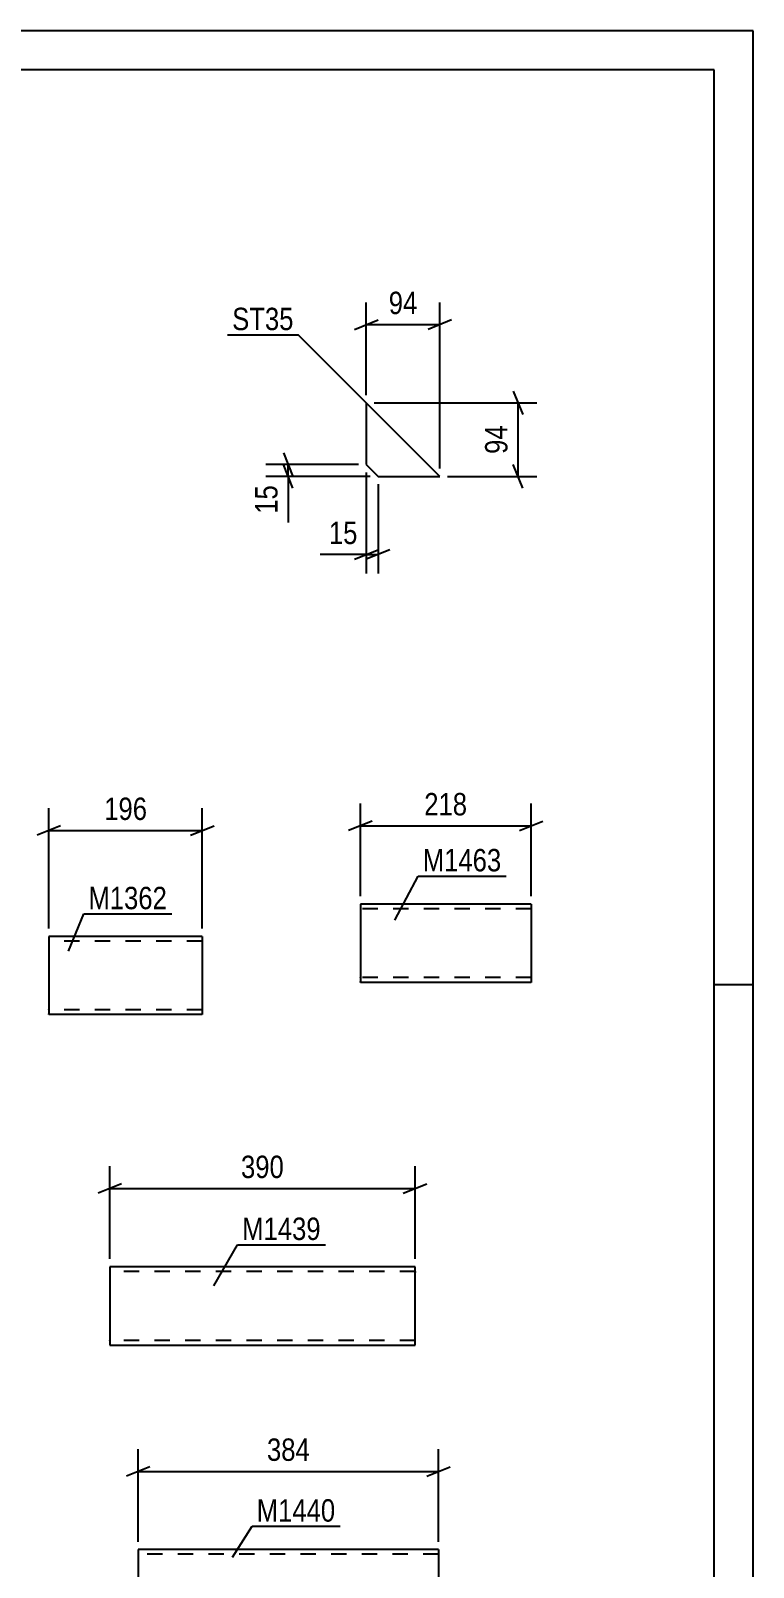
# Model space of a CAD drawing. Header units: millimetres. Extents: x 0 to 594, y 0 to 420.
# Drawn here: x 501.6 to 594, y 223.5 to 420 of the extents above; entities that cross this region are included whole.
import ezdxf

# ---------------------------------------------------------------- set-up
doc = ezdxf.new("R2010")
doc.units = ezdxf.units.MM
doc.linetypes.add('DXK_LINE_DOT2', pattern=[3.9198, 1.9599, -1.9599])
doc.styles.add('Arial Narrow', font='ARIALN.TTF', dxfattribs={"height": 0.2})

# ---------------------------------------------------------------- blocks, each defined once
blk = doc.blocks.new('Unknown-232816080-53569')
at = {"color": 5, "linetype": 'Continuous'}
for p, q in [((594, 420), (0, 420)), ((594, 0), (594, 420)), ((589, 415), (5, 415)), ((589, 5), (589, 415)), ((594, 298), (589, 298))]:
    blk.add_line(p, q, dxfattribs=at)
blk = doc.blocks.new('Part-232816080-107469 - 107468')
at = {"color": 2, "linetype": 'Continuous'}
for p, q in [((550.75, 261.96), (511.74, 261.96)), ((511.74, 261.96), (511.74, 252.05)), ((550.75, 253.16), (550.75, 261.96)), ((511.74, 252.05), (511.74, 251.96)), ((511.74, 251.96), (550.75, 251.96)), ((550.75, 251.96), (550.75, 253.16))]:
    blk.add_line(p, q, dxfattribs=at)
at = {"color": 7, "linetype": 'DXK_LINE_DOT2'}
for p, q in [((550.75, 261.36), (511.74, 261.36)), ((550.75, 261.31), (550.75, 261.36)), ((550.75, 261.36), (550.75, 261.31)), ((550.75, 261.22), (550.75, 261.31)), ((550.75, 261.31), (550.75, 261.22)), ((511.74, 252.56), (511.74, 252.6)), ((550.75, 252.56), (511.74, 252.56)), ((550.75, 252.6), (550.75, 252.93)), ((550.75, 252.56), (550.75, 252.6))]:
    blk.add_line(p, q, dxfattribs=at)
blk = doc.blocks.new('Part-232816080-107509 - 107508')
at = {"color": 2, "linetype": 'Continuous'}
for p, q in [((553.76, 225.8), (515.36, 225.8)), ((515.36, 225.8), (515.36, 215.89)), ((553.76, 225.8), (553.76, 215.8)), ((515.36, 215.8), (515.36, 215.89)), ((553.76, 215.8), (515.36, 215.8))]:
    blk.add_line(p, q, dxfattribs=at)
at = {"color": 7, "linetype": 'DXK_LINE_DOT2'}
for p, q in [((553.76, 225.2), (515.36, 225.2)), ((515.36, 216.4), (515.36, 216.45)), ((553.76, 216.4), (515.36, 216.4)), ((553.76, 216.4), (553.76, 216.45))]:
    blk.add_line(p, q, dxfattribs=at)
blk = doc.blocks.new('Part-232816080-107542 - 107541')
at = {"color": 2, "linetype": 'Continuous'}
for p, q in [((523.55, 304.2), (503.94, 304.2)), ((503.94, 304.2), (503.94, 294.29)), ((523.55, 304.2), (523.55, 294.2)), ((503.94, 294.2), (503.94, 294.29)), ((523.55, 294.2), (503.94, 294.2))]:
    blk.add_line(p, q, dxfattribs=at)
at = {"color": 7, "linetype": 'DXK_LINE_DOT2'}
for p, q in [((523.55, 303.6), (503.94, 303.6)), ((503.94, 294.8), (503.94, 294.84)), ((523.55, 294.8), (503.94, 294.8)), ((523.55, 294.8), (523.55, 294.84))]:
    blk.add_line(p, q, dxfattribs=at)
blk = doc.blocks.new('Part-232816080-107576 - 107575')
at = {"color": 2, "linetype": 'Continuous'}
for p, q in [((565.59, 308.33), (543.76, 308.33)), ((543.76, 308.33), (543.76, 298.42)), ((565.59, 308.33), (565.59, 298.33)), ((543.76, 298.33), (543.76, 298.42)), ((565.59, 298.33), (543.76, 298.33))]:
    blk.add_line(p, q, dxfattribs=at)
at = {"color": 7, "linetype": 'DXK_LINE_DOT2'}
for p, q in [((565.59, 307.73), (543.76, 307.73)), ((543.76, 298.93), (543.76, 298.98)), ((565.59, 298.93), (543.76, 298.93)), ((565.59, 298.93), (565.59, 298.98))]:
    blk.add_line(p, q, dxfattribs=at)
blk = doc.blocks.new('Part-232816080-107601 - 107600')
at = {"color": 2, "linetype": 'Continuous'}
for p, q in [((553.92, 363.02), (544.52, 372.42)), ((544.52, 372.42), (544.52, 364.52)), ((544.52, 364.52), (546.02, 363.02)), ((546.02, 363.02), (553.92, 363.02))]:
    blk.add_line(p, q, dxfattribs=at)
blk = doc.blocks.new('StraightDimension-232816080-107783 - 107468')
at = {"color": 7, "linetype": 'Continuous'}
for p, q in [((511.74, 262.96), (511.74, 274.81)), ((550.75, 262.96), (550.75, 274.81)), ((513.24, 272.56), (510.24, 271.36)), ((511.74, 271.96), (550.75, 271.96)), ((549.25, 271.36), (552.25, 272.56))]:
    blk.add_line(p, q, dxfattribs=at)
at = {"color": 0}
blk.add_wipeout([(534.58, 272.71), (534.58, 276.91), (527.9, 276.91), (527.9, 272.71)], dxfattribs=at)
at = {"color": 3, "style": 'Arial Narrow'}
blk.add_text('390', height=2.863, dxfattribs=at).set_placement((528.5, 273.31))
blk = doc.blocks.new('StraightDimension-232816080-107787 - 107508')
at = {"color": 7, "linetype": 'Continuous'}
for p, q in [((515.36, 226.8), (515.36, 238.65)), ((553.76, 226.8), (553.76, 238.65)), ((516.86, 236.4), (513.86, 235.2)), ((515.36, 235.8), (553.76, 235.8)), ((552.26, 235.2), (555.26, 236.4))]:
    blk.add_line(p, q, dxfattribs=at)
at = {"color": 0}
blk.add_wipeout([(537.9, 236.55), (537.9, 240.75), (531.22, 240.75), (531.22, 236.55)], dxfattribs=at)
at = {"color": 3, "style": 'Arial Narrow'}
blk.add_text('384', height=2.863, dxfattribs=at).set_placement((531.82, 237.15))
blk = doc.blocks.new('StraightDimension-232816080-107791 - 107541')
at = {"color": 7, "linetype": 'Continuous'}
for p, q in [((503.94, 305.2), (503.94, 320.59)), ((523.55, 305.2), (523.55, 320.59)), ((505.44, 318.34), (502.44, 317.14)), ((522.05, 317.14), (525.05, 318.34)), ((503.94, 317.74), (523.55, 317.74))]:
    blk.add_line(p, q, dxfattribs=at)
at = {"color": 0}
blk.add_wipeout([(517.09, 318.49), (517.09, 322.69), (510.41, 322.69), (510.41, 318.49)], dxfattribs=at)
at = {"color": 3, "style": 'Arial Narrow'}
blk.add_text('196', height=2.863, dxfattribs=at).set_placement((511.01, 319.09))
blk = doc.blocks.new('StraightDimension-232816080-107803 - 107575')
at = {"color": 7, "linetype": 'Continuous'}
for p, q in [((543.76, 309.33), (543.76, 321.18)), ((565.59, 309.33), (565.59, 321.18)), ((545.26, 318.93), (542.26, 317.73)), ((543.76, 318.33), (565.59, 318.33)), ((564.09, 317.73), (567.09, 318.93))]:
    blk.add_line(p, q, dxfattribs=at)
at = {"color": 0}
blk.add_wipeout([(558.02, 319.08), (558.02, 323.28), (551.33, 323.28), (551.33, 319.08)], dxfattribs=at)
at = {"color": 3, "style": 'Arial Narrow'}
blk.add_text('218', height=2.863, dxfattribs=at).set_placement((551.93, 319.68))
blk = doc.blocks.new('StraightDimension-232816080-107827 - 107600')
at = {"color": 7, "linetype": 'Continuous'}
for p, q in [((533.92, 366.02), (535.12, 363.02)), ((543.52, 364.52), (531.67, 364.52)), ((535.12, 361.52), (533.92, 364.52)), ((534.52, 363.02), (534.52, 364.52)), ((545.02, 363.02), (531.67, 363.02))]:
    blk.add_line(p, q, dxfattribs=at)
at = {"color": 0}
blk.add_wipeout([(533.77, 362.49), (529.57, 362.49), (529.57, 357.64), (533.77, 357.64)], dxfattribs=at)
at = {"color": 7, "linetype": 'Continuous'}
blk.add_line((534.52, 363.02), (534.52, 357.11), dxfattribs=at)
blk.add_line((534.52, 363.02), (534.52, 357.11), dxfattribs=at)
at = {"color": 3, "style": 'Arial Narrow'}
blk.add_text('15', height=2.863, rotation=90.0002, dxfattribs=at).set_placement((533.17, 358.24))
blk = doc.blocks.new('StraightDimension-232816080-107819 - 107600')
at = {"color": 7, "linetype": 'Continuous'}
for p, q in [((544.52, 363.52), (544.52, 350.62)), ((546.02, 362.02), (546.02, 350.62)), ((543.02, 352.42), (546.02, 353.62)), ((547.52, 353.62), (544.52, 352.42)), ((544.52, 353.02), (546.02, 353.02))]:
    blk.add_line(p, q, dxfattribs=at)
at = {"color": 0}
blk.add_wipeout([(543.99, 353.77), (543.99, 357.97), (539.14, 357.97), (539.14, 353.77)], dxfattribs=at)
at = {"color": 7, "linetype": 'Continuous'}
blk.add_line((544.52, 353.02), (538.61, 353.02), dxfattribs=at)
blk.add_line((544.52, 353.02), (538.61, 353.02), dxfattribs=at)
at = {"color": 3, "style": 'Arial Narrow'}
blk.add_text('15', height=2.863, dxfattribs=at).set_placement((539.74, 354.37))
blk = doc.blocks.new('StraightDimension-232816080-107831 - 107600')
at = {"color": 7, "linetype": 'Continuous'}
for p, q in [((563.32, 373.92), (564.52, 370.92)), ((545.52, 372.42), (566.32, 372.42)), ((563.92, 363.02), (563.92, 372.42)), ((564.52, 361.52), (563.32, 364.52)), ((554.92, 363.02), (566.32, 363.02))]:
    blk.add_line(p, q, dxfattribs=at)
at = {"color": 0}
blk.add_wipeout([(563.17, 370.15), (558.97, 370.15), (558.97, 365.29), (563.17, 365.29)], dxfattribs=at)
at = {"color": 3, "style": 'Arial Narrow'}
blk.add_text('94', height=2.863, rotation=90.0002, dxfattribs=at).set_placement((562.57, 365.89))
blk = doc.blocks.new('StraightDimension-232816080-107823 - 107600')
at = {"color": 7, "linetype": 'Continuous'}
for p, q in [((544.52, 373.42), (544.52, 385.27)), ((553.92, 364.02), (553.92, 385.27)), ((543.02, 381.82), (546.02, 383.02)), ((544.52, 382.42), (553.92, 382.42)), ((555.42, 383.02), (552.42, 381.82))]:
    blk.add_line(p, q, dxfattribs=at)
at = {"color": 0}
blk.add_wipeout([(551.65, 383.17), (551.65, 387.37), (546.79, 387.37), (546.79, 383.17)], dxfattribs=at)
at = {"color": 3, "style": 'Arial Narrow'}
blk.add_text('94', height=2.863, dxfattribs=at).set_placement((547.39, 383.77))
blk = doc.blocks.new('Mark-232816080-107885 - 107468')
at = {"color": 0}
blk.add_wipeout([(538.7, 265.39), (538.7, 268.39), (528.65, 268.39), (528.65, 265.39)], dxfattribs=at)
blk.add_wipeout([(538.7, 265.39), (538.7, 268.39), (528.65, 268.39), (528.65, 265.39)], dxfattribs=at)
at = {"color": 30, "linetype": 'Continuous'}
for p, q in [((525.03, 259.51), (528.05, 264.79)), ((528.05, 264.79), (539.3, 264.79))]:
    blk.add_line(p, q, dxfattribs=at)
at = {"color": 3, "style": 'Arial Narrow'}
blk.add_text('M1439', height=2.863, dxfattribs=at).set_placement((528.65, 265.39))
blk = doc.blocks.new('Mark-232816080-107888 - 107508')
at = {"color": 0}
blk.add_wipeout([(540.56, 229.38), (540.56, 232.38), (530.51, 232.38), (530.51, 229.38)], dxfattribs=at)
blk.add_wipeout([(540.56, 229.38), (540.56, 232.38), (530.51, 232.38), (530.51, 229.38)], dxfattribs=at)
at = {"color": 30, "linetype": 'Continuous'}
for p, q in [((527.4, 224.85), (529.91, 228.78)), ((529.91, 228.78), (541.16, 228.78))]:
    blk.add_line(p, q, dxfattribs=at)
at = {"color": 3, "style": 'Arial Narrow'}
blk.add_text('M1440', height=2.863, dxfattribs=at).set_placement((530.51, 229.38))
blk = doc.blocks.new('Mark-232816080-107891 - 107541')
at = {"color": 0}
blk.add_wipeout([(519.04, 307.68), (519.04, 310.68), (508.99, 310.68), (508.99, 307.68)], dxfattribs=at)
blk.add_wipeout([(519.04, 307.68), (519.04, 310.68), (508.99, 310.68), (508.99, 307.68)], dxfattribs=at)
at = {"color": 30, "linetype": 'Continuous'}
for p, q in [((506.46, 302.3), (508.39, 307.08)), ((508.39, 307.08), (519.64, 307.08))]:
    blk.add_line(p, q, dxfattribs=at)
at = {"color": 3, "style": 'Arial Narrow'}
blk.add_text('M1362', height=2.863, dxfattribs=at).set_placement((508.99, 307.68))
blk = doc.blocks.new('Mark-232816080-107900 - 107575')
at = {"color": 0}
blk.add_wipeout([(561.8, 312.52), (561.8, 315.52), (551.74, 315.52), (551.74, 312.52)], dxfattribs=at)
blk.add_wipeout([(561.8, 312.52), (561.8, 315.52), (551.74, 315.52), (551.74, 312.52)], dxfattribs=at)
at = {"color": 30, "linetype": 'Continuous'}
for p, q in [((548.15, 306.3), (551.14, 311.92)), ((551.14, 311.92), (562.4, 311.92))]:
    blk.add_line(p, q, dxfattribs=at)
at = {"color": 3, "style": 'Arial Narrow'}
blk.add_text('M1463', height=2.863, dxfattribs=at).set_placement((551.74, 312.52))
blk = doc.blocks.new('Mark-232816080-107909 - 107600')
at = {"color": 0}
blk.add_wipeout([(535.22, 381.72), (535.22, 384.72), (527.37, 384.72), (527.37, 381.72)], dxfattribs=at)
blk.add_wipeout([(535.22, 381.72), (535.22, 384.72), (527.37, 384.72), (527.37, 381.72)], dxfattribs=at)
at = {"color": 30, "linetype": 'Continuous'}
for p in [(526.77, 381.12), (546.43, 370.51)]:
    blk.add_line(p, (535.82, 381.12), dxfattribs=at)
at = {"color": 3, "style": 'Arial Narrow'}
blk.add_text('ST35', height=2.863, dxfattribs=at).set_placement((527.37, 381.72))

msp = doc.modelspace()

# ---------------------------------------------------------------- block references
for name in ['Unknown-232816080-53569', 'Part-232816080-107601 - 107600', 'Part-232816080-107576 - 107575', 'Part-232816080-107542 - 107541', 'Part-232816080-107469 - 107468', 'Part-232816080-107509 - 107508']:
    msp.add_blockref(name, (0, 0))

# ---------------------------------------------------------------- next in the draw order: block references
for name in ['StraightDimension-232816080-107827 - 107600', 'StraightDimension-232816080-107791 - 107541', 'StraightDimension-232816080-107803 - 107575', 'StraightDimension-232816080-107783 - 107468', 'StraightDimension-232816080-107787 - 107508']:
    msp.add_blockref(name, (0, 0))

# ---------------------------------------------------------------- next in the draw order: block references
for name in ['StraightDimension-232816080-107819 - 107600', 'Mark-232816080-107900 - 107575', 'Mark-232816080-107891 - 107541', 'Mark-232816080-107885 - 107468', 'Mark-232816080-107888 - 107508']:
    msp.add_blockref(name, (0, 0))

# ---------------------------------------------------------------- next in the draw order: block references
msp.add_blockref('StraightDimension-232816080-107831 - 107600', (0, 0))

# ---------------------------------------------------------------- next in the draw order: block references
msp.add_blockref('StraightDimension-232816080-107823 - 107600', (0, 0))

# ---------------------------------------------------------------- next in the draw order: block references
msp.add_blockref('Mark-232816080-107909 - 107600', (0, 0))

doc.saveas('drawing.dxf')
